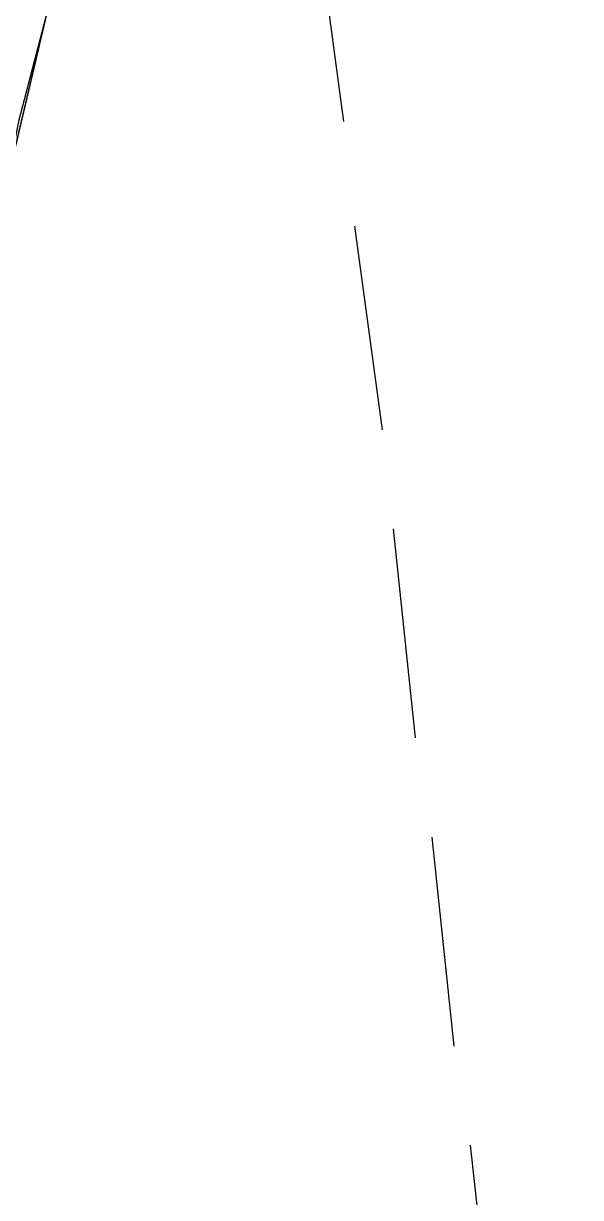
# Model space of a CAD drawing. Header units: feet. Extents: x -84 to 198, y -22 to 181.
# Drawn here: x 133.919 to 135.267, y 97.758 to 100.602 of the extents above; entities that cross this region are included whole.
import ezdxf

# ---------------------------------------------------------------- set-up
doc = ezdxf.new("R2010")
doc.units = ezdxf.units.FT
doc.layers.add('A-LINEA', color=7, linetype='CONTINUOUS')

msp = doc.modelspace()

# ---------------------------------------------------------------- linework, layer by layer
at = {"layer": 'A-LINEA'}
for p, q in [((135.2667, 106.0978), (131.36, 89.5511)), ((134.6267, 100.8578), (134.6933, 100.3644)), ((134.72, 100.1111), (134.7867, 99.6178)), ((134.8133, 99.3778), (134.8667, 98.8711)), ((134.9067, 98.6311), (134.96, 98.1244)), ((135, 97.8844), (135.0533, 97.3911))]:
    msp.add_line(p, q, dxfattribs=at)
for points in [[(124.5867, 91.1511), (131.36, 89.5511), (135.2667, 106.0978)], [(134.5067, 102.8578), (134.4533, 102.6178), (134.3867, 102.3644), (134.32, 102.1111), (134.2667, 101.8444), (134.2, 101.5644), (134.1333, 101.2711), (134.0533, 100.9778), (133.9867, 100.6711), (133.9067, 100.3644), (133.84, 100.0311), (133.76, 99.7111), (133.68, 99.3644), (133.6, 99.0178), (133.5067, 98.6578), (133.4267, 98.2978), (133.3333, 97.9244), (133.24, 97.5378)]]:
    msp.add_lwpolyline(points, dxfattribs=at)

doc.saveas('drawing.dxf')
